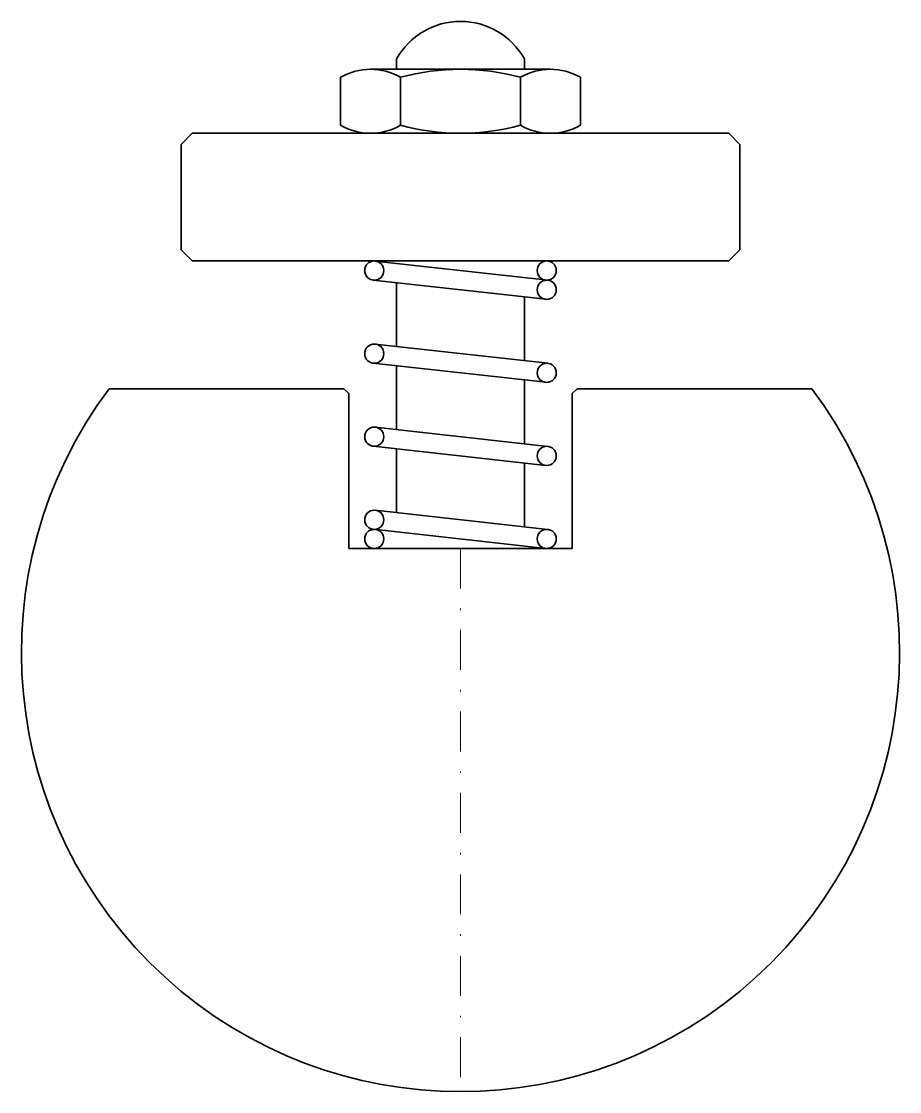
# Model space of a CAD drawing. Header units: millimetres. Extents: x -27.5 to 27.5, y 0 to 67.
import ezdxf

# ---------------------------------------------------------------- set-up
doc = ezdxf.new("R2010")
doc.units = ezdxf.units.MM
doc.header["$LTSCALE"] = 5
doc.linetypes.add('AUSGEZOGEN', pattern=[0])
doc.linetypes.add('DASHDOT', pattern=[1, 0.5, -0.25, 0, -0.25])
doc.layers.add('2', color=7, linetype='Continuous')

# ---------------------------------------------------------------- blocks, each defined once
blk = doc.blocks.new('40_001_019_nNn01')
at = {"layer": '2', "color": 7, "linetype": 'AUSGEZOGEN', "lineweight": 35}
for p, q in [((-4, 64.665), (-4, 64)), ((4, 64.665), (4, 64)), ((-5.629, 64), (5.629, 64)), ((-7.506, 60.5), (-7.506, 63.5)), ((-3.753, 60.5), (-3.753, 63.5)), ((3.753, 60.5), (3.753, 63.5)), ((7.506, 60.5), (7.506, 63.5)), ((-17.5, 59.3), (-16.8, 60)), ((16.8, 60), (-16.8, 60)), ((17.5, 59.3), (16.8, 60)), ((-17.5, 59.3), (-17.5, 52.7)), ((17.5, 52.7), (17.5, 59.3)), ((-16.8, 52), (-17.5, 52.7)), ((16.8, 52), (17.5, 52.7)), ((-16.8, 52), (16.8, 52)), ((-5.334, 51.996), (5.466, 50.796)), ((-5.466, 50.804), (5.334, 49.604)), ((-4, 50.641), (-4, 46.648)), ((4, 49.752), (4, 45.759)), ((-5.334, 46.796), (5.466, 45.596)), ((-5.466, 45.604), (5.334, 44.404)), ((-4, 45.441), (-4, 41.448)), ((4, 44.552), (4, 40.559)), ((-5.334, 41.596), (5.466, 40.396)), ((-5.466, 40.404), (5.334, 39.204)), ((-4, 40.241), (-4, 36.248)), ((4, 39.352), (4, 35.359)), ((-5.334, 36.396), (5.466, 35.196)), ((-5.466, 35.204), (5.334, 34.004))]:
    blk.add_line(p, q, dxfattribs=at)
for centre in [(-5.4, 51.4), (5.4, 51.4), (5.4, 50.2), (-5.4, 46.2), (5.4, 45), (-5.4, 41), (5.4, 39.8), (-5.4, 35.8), (-5.4, 34.6), (5.4, 34.6)]:
    blk.add_circle(centre, 0.6, dxfattribs=at)
for centre, radius, start, end in [((0, 62.407), 4.593, 29.44666, 150.55334), ((-5.629, 60.229), 3.771, 60.15828, 119.84172), ((0, 49.667), 14.333, 74.82182, 105.17818), ((5.629, 60.229), 3.771, 60.15828, 119.84172), ((-5.629, 63.771), 3.771, 240.15828, 299.84172), ((0, 74.333), 14.333, 254.82182, 285.17818), ((5.629, 63.771), 3.771, 240.15828, 299.84172)]:
    blk.add_arc(centre, radius, start, end, dxfattribs=at)
blk = doc.blocks.new('40002_019_nNn00')
blk.add_blockref('40_001_019_nNn01', (0, 0))

msp = doc.modelspace()

# ---------------------------------------------------------------- linework, layer by layer
at = {"layer": '2', "color": 7, "linetype": 'AUSGEZOGEN', "lineweight": 35}
for p, q in [((-7.3, 44), (-22, 44)), ((-7, 43.7), (-7.3, 44)), ((-7, 34), (-7, 43.7)), ((7.3, 44), (7, 43.7)), ((7, 43.7), (7, 34)), ((22, 44), (7.3, 44)), ((7, 34), (-7, 34))]:
    msp.add_line(p, q, dxfattribs=at)
at = {"layer": '2', "color": 7, "linetype": 'DASHDOT', "lineweight": 18}
msp.add_line((0, 34), (0, 0), dxfattribs=at)
at = {"layer": '2', "color": 7, "linetype": 'AUSGEZOGEN', "lineweight": 35}
msp.add_arc((0, 27.5), 27.5, 143.1301, 36.8699, dxfattribs=at)

# ---------------------------------------------------------------- block references
msp.add_blockref('40002_019_nNn00', (0, 0))

doc.saveas('drawing.dxf')
